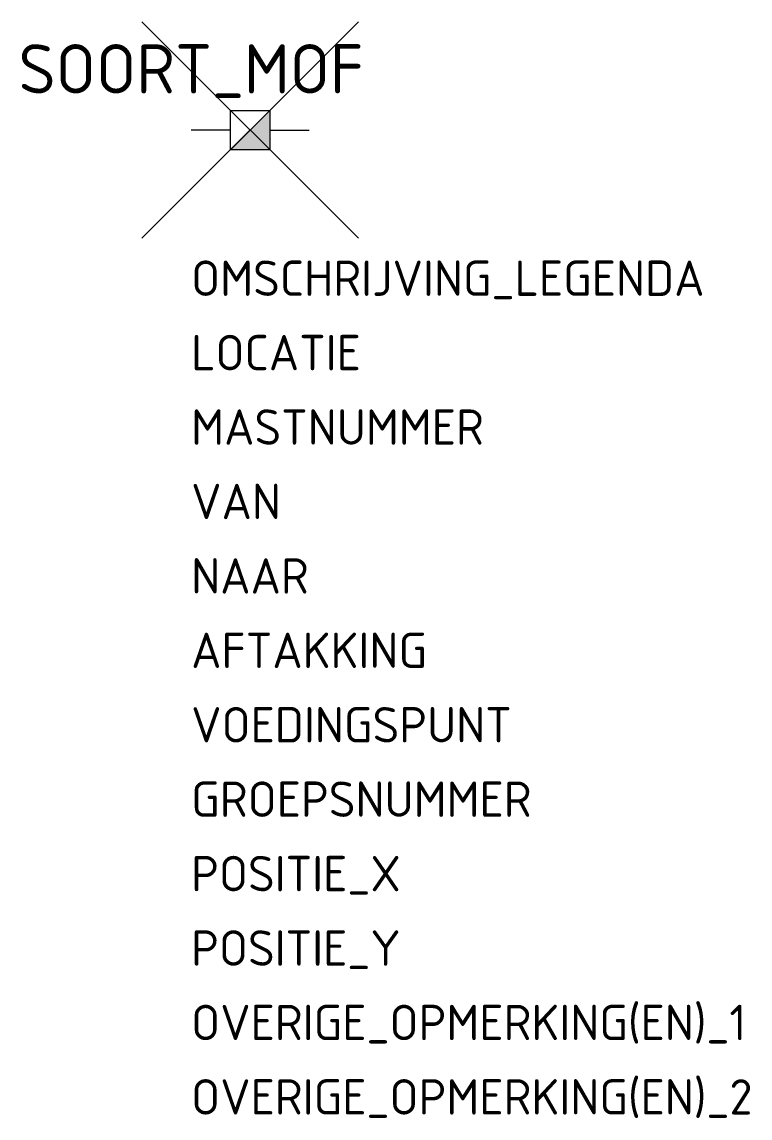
# Model space of a CAD drawing. Extents: x -8.6 to 28.4, y -50.2 to 5.5.
import ezdxf
from ezdxf.enums import TextEntityAlignment as Align

# ---------------------------------------------------------------- set-up
doc = ezdxf.new("R2010")
doc.units = 0
doc.styles.add('NLCS-ISO', font='NLCS-ISO.ttf')

msp = doc.modelspace()

# ---------------------------------------------------------------- hatches: boundary and pattern name
h = msp.add_hatch(color=256)
h.dxf.hatch_style = 1
h.paths.add_polyline_path([(2, -1), (4, 1), (4, -1)])

# ---------------------------------------------------------------- linework, layer by layer
for p, q in [((2, 0), (0, 0)), ((4, 0), (6, 0))]:
    msp.add_line(p, q)
for points in [[(8.5, 5.5), (-2.5, -5.5)], [(-2.5, 5.5), (8.5, -5.5)]]:
    msp.add_lwpolyline(points)
at = {"flags": 128}
msp.add_lwpolyline([(2, 1), (4, 1), (4, -1), (2, -1), (2, 1)], dxfattribs=at)
msp.add_lwpolyline([(2, -1), (4, 1), (4, -1)], close=True, dxfattribs=at)

# ---------------------------------------------------------------- texts
at = {"style": 'NLCS-ISO'}
msp.add_attdef('SOORT_MOF', text='LS', height=2.5, dxfattribs=at).set_placement((0, 3), align=Align.MIDDLE)
at = {"style": 'NLCS-ISO', "flags": 1}
for tag, p, s in [('OMSCHRIJVING_LEGENDA', (0, -8.431), 'Aftakmof'), ('LOCATIE', (0, -12.215), ''), ('MASTNUMMER', (0, -16), ''), ('VAN', (0, -19.784), ''), ('NAAR', (0, -23.569), ''), ('AFTAKKING', (0, -27.353), ''), ('VOEDINGSPUNT', (0, -31.138), ''), ('GROEPSNUMMER', (0, -34.922), ''), ('POSITIE_X', (0, -38.707), ''), ('POSITIE_Y', (0, -42.491), ''), ('OVERIGE_OPMERKING(EN)_2', (0, -50.06), '')]:
    msp.add_attdef(tag, p, s, height=1.8, dxfattribs=at)
at = {"style": 'NLCS-ISO'}
msp.add_attdef('OVERIGE_OPMERKING(EN)_1', (0, -46.276), '', height=1.8, dxfattribs=at)

doc.saveas('drawing.dxf')
